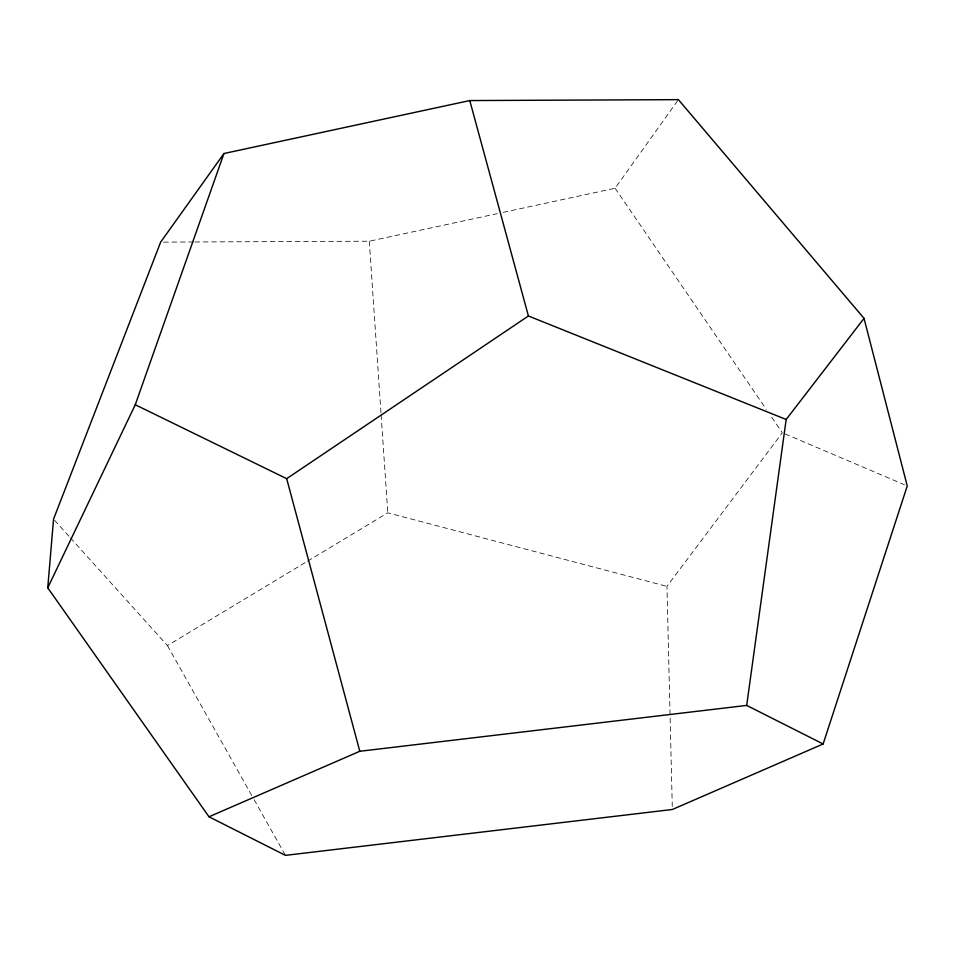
<?xml version="1.0" encoding="UTF-8"?>
<svg xmlns="http://www.w3.org/2000/svg" width="955" height="955" viewBox="0 0 955 955"><rect width="100%" height="100%" fill="white"/><g stroke="black" fill="none" stroke-linecap="round" stroke-linejoin="round"><path stroke-width="0.72" stroke-dasharray="4.78 3.58" d="M503.118 212.38L615.115 188.254L678.408 99.642M672.272 806.521L666.948 586.37L782.324 432.746L770.554 415.544M70.384 537.832L167.447 645.58L306.28 561.934M307.558 561.17L387.802 512.823L666.948 586.37M194.939 241.973L369.299 241.209L497.292 213.634M163.639 242.116L193.447 241.985M785.07 433.916L904.504 484.758M54.542 520.236L69.393 536.722M615.115 188.254L766.352 409.409M167.447 645.58L253.397 798.38M254.126 799.669L285.438 855.358M369.299 241.209L381.021 413.384M381.129 414.864L387.802 512.823"/><path stroke-width="1.43" d="M47.75 587.803L53.552 519.138L160.655 242.128L223.959 153.516L469.776 100.561L678.408 99.642L864.036 318.361L907.25 485.928L823.138 743.981L672.344 809.494L285.438 855.358L209.002 816.788L47.75 587.803L135.264 404.741L223.959 153.516M823.138 743.981L746.691 705.411L786.168 419.472L864.036 318.361M135.264 404.741L286.679 478.67L528.413 315.986L786.168 419.472M209.002 816.788L359.796 751.275L746.691 705.411M469.776 100.561L528.413 315.986M286.679 478.67L359.796 751.275"/></g></svg>
